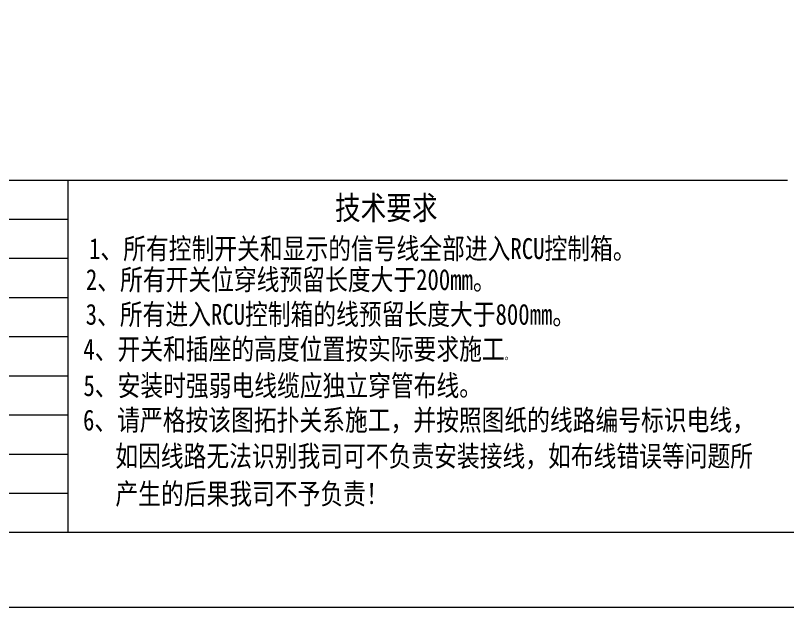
# Model space of a CAD drawing. Header units: millimetres. Extents: x 130143 to 328923, y 19139 to 134795.
# Drawn here: x 231330 to 240799, y 19139 to 26394 of the extents above; entities that cross this region are included whole.
import ezdxf

# ---------------------------------------------------------------- set-up
doc = ezdxf.new("R2010")
doc.units = ezdxf.units.MM
doc.header["$LTSCALE"] = 10
doc.layers.add('邦威智能化', color=7, linetype='Continuous', lineweight=18)
doc.styles.add('仿宋体', font='', dxfattribs={"width": 0.8})
doc.styles.get('仿宋体').set_extended_font_data('宋体')

# ---------------------------------------------------------------- blocks, each defined once
blk = doc.blocks.new('图框')
for points in [[(-2302, 1740), (42698, 1740), (42698, -30260), (-2302, -30260)], [(-802, 590), (41198, 590), (41198, -29110), (-802, -29110)]]:
    blk.add_lwpolyline(points, close=True)

msp = doc.modelspace()

# ---------------------------------------------------------------- linework, layer by layer
at = {"layer": '邦威智能化'}
for p, q in [((212399.29242, 24374.40754, 0), (240799.29242, 24374.40754, 0)), ((231972.09242, 24374.40754, 0), (231972.09242, 20058.96965, 0)), ((212399.29242, 23898.96965, 0), (231972.09242, 23898.96965, 0)), ((212399.29242, 23418.96965, 0), (231972.09242, 23418.96965, 0)), ((212399.29242, 22938.96965, 0), (231972.09242, 22938.96965, 0)), ((212399.29242, 22458.96965, 0), (231972.09242, 22458.96965, 0)), ((212399.29242, 21978.96965, 0), (231972.09242, 21978.96965, 0)), ((212399.29242, 21498.96965, 0), (231972.09242, 21498.96965, 0)), ((212399.29242, 21018.96965, 0), (231972.09242, 21018.96965, 0)), ((212399.29242, 20538.96965, 0), (231972.09242, 20538.96965, 0))]:
    msp.add_line(p, q, dxfattribs=at)

# ---------------------------------------------------------------- block references
at = {"layer": '邦威智能化', "xscale": 0.8000000000029104, "yscale": 0.7999999999992724, "zscale": 0.8}
msp.add_blockref('图框', (213040.53592, 43347.2057, 0), dxfattribs=at)

# ---------------------------------------------------------------- texts
at = {"layer": '邦威智能化', "linetype": 'Continuous', "lineweight": 25, "attachment_point": 7, "style": '仿宋体'}
for s, insert, char_height, width in [('{\\C1;技术要求}', (235248.68027, 23860.30833, 0), 288, 3523.0578178), ('{\\C1;1、所有控制开关和显示的信号线全部进入RCU控制箱。}', (232232.68172, 23379.9887, 0), 256, 7253.2414009), ('{\\C1;2、所有开关位穿线预留长度大于200mm。}', (232193.52719, 23000.3996, 0), 256, 5293.9908832), ('{\\H2.4038x;\\C1;3\\H0.99998x;、所有进入RCU控制箱的线预留长度大于800mm。}', (232191.3074, 22575.64585, 0), 106.496, 6490.651688), ('{\\H2.4038x;\\C1;4、开关和插座的高度位置按实际要求施工\\H0.41601x;。}', (232162.64637, 22148.46978, 0), 106.496, 5874.1805634), ('{\\C1;5、安装时强弱电线缆应独立穿管布线。}', (232163.67284, 21699.73545, 0), 256, 5243.2042359), ('{\\C1;6、请严格按该图拓扑关系施工，并按照图纸的线路编号标识电线，}', (232158.75657, 21271.2018, 0), 256, 8965.9219058), ('{\\C1;如因线路无法识别我司可不负责安装接线，如布线错误等问题所}', (232553.95423, 20829.73957, 0), 256, 8688.189932), ('{\\C1;产生的后果我司不予负责！}', (232555.59328, 20374.29761, 0), 256, 3523.0578178)]:
    msp.add_mtext(s, dxfattribs=dict(at, insert=insert, char_height=char_height, width=width))

doc.saveas('drawing.dxf')
